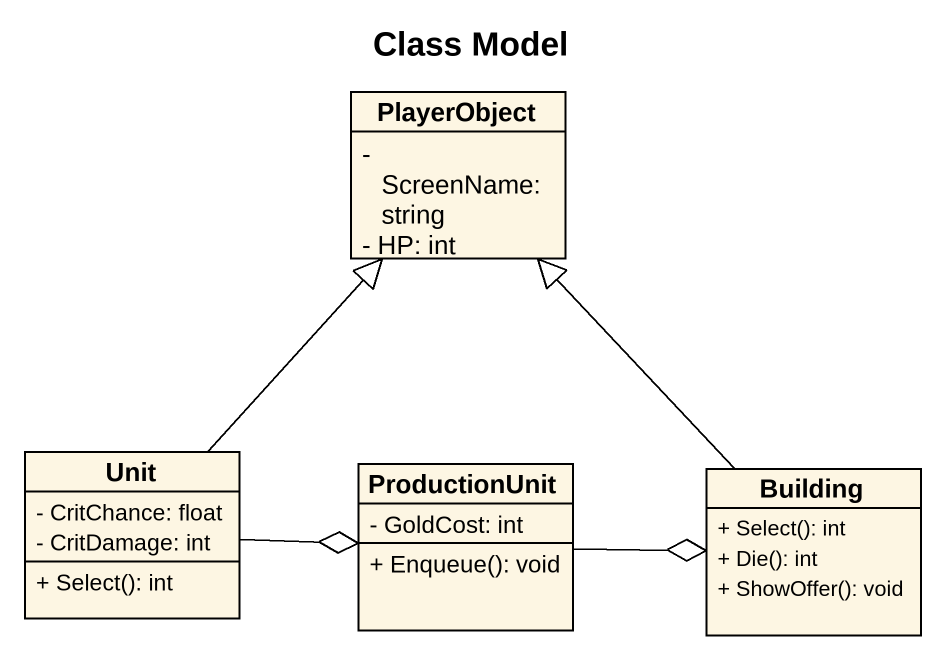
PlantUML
@startuml
title Class Model
hide circle
hide empty members
skinparam classAttributeIconSize 0
class PlayerObject {
  - ScreenName: string
  - HP: int
}
class Unit {
  - CritChance: float
  - CritDamage: int
  + Select(): int
}
class ProductionUnit {
  - GoldCost: int
  + Enqueue(): void
}
class Building {
  + Select(): int
  + Die(): int
  + ShowOffer(): void
}
Unit -up-|> PlayerObject
Unit -right-o ProductionUnit
ProductionUnit -right-o Building
Building -up-|> PlayerObject
@enduml
